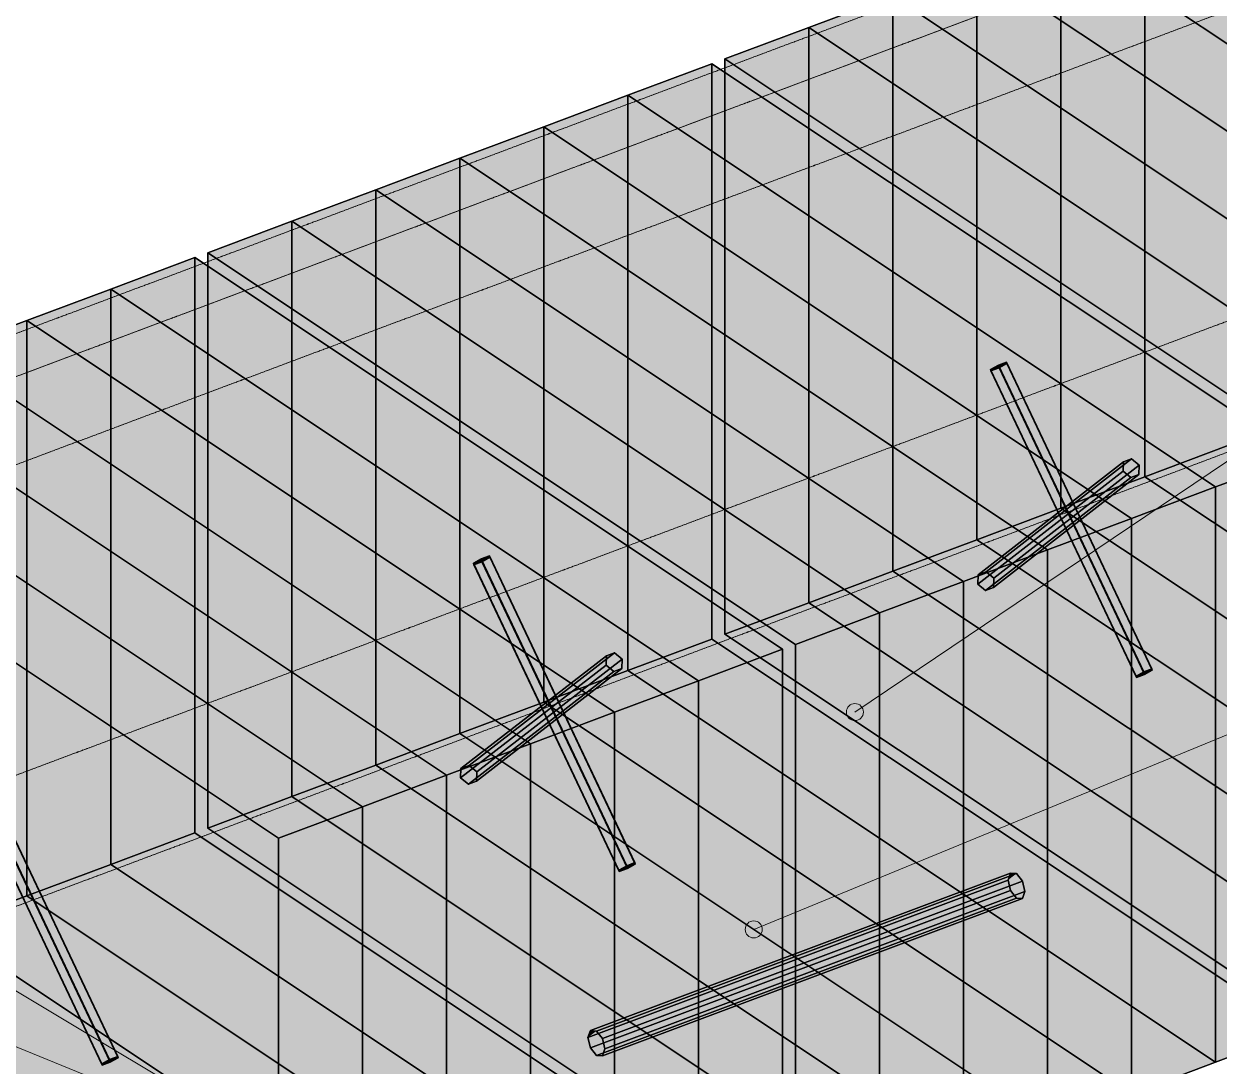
# Model space of a CAD drawing. Header units: millimetres. Extents: x 50 to 612415, y 2 to 4150.
# Drawn here: x 542409 to 543180, y 1991 to 2664 of the extents above; entities that cross this region are included whole.
import ezdxf

# ---------------------------------------------------------------- set-up
doc = ezdxf.new("R2010")
doc.units = ezdxf.units.MM
doc.linetypes.add('DASHED', pattern=[1.524, 1.27, -0.254])
for name, color, linetype, lineweight in [('DIM', 7, 'Continuous', 13), ('HATCH', 8, 'Continuous', 9), ('HIDDEN', 8, 'DASHED', 13), ('OUTLINE', 7, 'Continuous', 25)]:
    doc.layers.add(name, color=color, linetype=linetype, lineweight=lineweight)

msp = doc.modelspace()

# ---------------------------------------------------------------- hatches: boundary and pattern name
at = {"layer": 'HATCH', "true_color": 0x5d9b46}
for points in [[(543132.193, 2371.935), (543186.421, 2392.27), (543186.421, 2763.687), (543132.193, 2743.351)], [(543077.964, 2351.599), (543132.193, 2371.935), (543132.193, 2743.351), (543077.964, 2723.016)], [(543023.736, 2331.263), (543077.964, 2351.599), (543077.964, 2723.016), (543023.736, 2702.68)], [(542969.507, 2310.927), (543023.736, 2331.263), (543023.736, 2702.68), (542969.507, 2682.344)], [(542915.279, 2290.592), (542969.507, 2310.927), (542969.507, 2682.344), (542915.279, 2662.008)], [(542861.05, 2270.256), (542915.279, 2290.592), (542915.279, 2662.008), (542861.05, 2641.673)]]:
    msp.add_hatch(color=85, dxfattribs=at).paths.add_polyline_path(points)
at = {"layer": 'HATCH', "true_color": 0x63a546}
for points in [[(543475.293, 2458.13), (543077.964, 2723.016), (543132.193, 2743.351)], [(543421.064, 2437.794), (543023.736, 2702.68), (543077.964, 2723.016)], [(543421.064, 2437.794), (543077.964, 2723.016), (543475.293, 2458.13)], [(543366.836, 2417.458), (542969.507, 2682.344), (543023.736, 2702.68)], [(543366.836, 2417.458), (543023.736, 2702.68), (543421.064, 2437.794)], [(543312.607, 2397.123), (542915.279, 2662.008), (542969.507, 2682.344)], [(543312.607, 2397.123), (542969.507, 2682.344), (543366.836, 2417.458)], [(543258.379, 2376.787), (542861.05, 2641.673), (542915.279, 2662.008)], [(543258.379, 2376.787), (542915.279, 2662.008), (543312.607, 2397.123)], [(543186.421, 2392.27), (543132.193, 2371.935), (543529.521, 2107.049)], [(543132.193, 2371.935), (543077.964, 2351.599), (543475.293, 2086.713)], [(543529.521, 2107.049), (543132.193, 2371.935), (543475.293, 2086.713)], [(543077.964, 2351.599), (543023.736, 2331.263), (543421.064, 2066.377)], [(543475.293, 2086.713), (543077.964, 2351.599), (543421.064, 2066.377)], [(543023.736, 2331.263), (542969.507, 2310.927), (543366.836, 2046.042)], [(543421.064, 2066.377), (543023.736, 2331.263), (543366.836, 2046.042)], [(542969.507, 2310.927), (542915.279, 2290.592), (543312.607, 2025.706)], [(543366.836, 2046.042), (542969.507, 2310.927), (543312.607, 2025.706)], [(542915.279, 2290.592), (542861.05, 2270.256), (543258.379, 2005.37)], [(543312.607, 2025.706), (542915.279, 2290.592), (543258.379, 2005.37)]]:
    msp.add_hatch(color=85, dxfattribs=at).paths.add_polyline_path(points)
at = {"layer": 'HATCH', "true_color": 0x5c9946}
for points in [[(543132.193, 2371.935), (543529.521, 2107.049), (543529.521, 2478.466), (543132.193, 2743.351)], [(543529.521, 2107.049), (543132.193, 2371.935), (543132.193, 2743.351), (543529.521, 2478.466)], [(543077.964, 2351.599), (543475.293, 2086.713), (543475.293, 2458.13), (543077.964, 2723.016)], [(543475.293, 2086.713), (543077.964, 2351.599), (543077.964, 2723.016), (543475.293, 2458.13)], [(543023.736, 2331.263), (543421.064, 2066.377), (543421.064, 2437.794), (543023.736, 2702.68)], [(543421.064, 2066.377), (543023.736, 2331.263), (543023.736, 2702.68), (543421.064, 2437.794)], [(542969.507, 2310.927), (543366.836, 2046.042), (543366.836, 2417.458), (542969.507, 2682.344)], [(543366.836, 2046.042), (542969.507, 2310.927), (542969.507, 2682.344), (543366.836, 2417.458)], [(542915.279, 2290.592), (543312.607, 2025.706), (543312.607, 2397.123), (542915.279, 2662.008)], [(543312.607, 2025.706), (542915.279, 2290.592), (542915.279, 2662.008), (543312.607, 2397.123)], [(543258.379, 2005.37), (542861.05, 2270.256), (542861.05, 2641.673), (543258.379, 2376.787)]]:
    msp.add_hatch(color=85, dxfattribs=at).paths.add_polyline_path(points)
at = {"layer": 'HATCH', "true_color": 0x467dce}
for points in [[(543177.818, 2365.316), (542798.479, 2618.208), (542852.707, 2638.544)], [(543177.818, 2365.316), (542852.707, 2638.544), (543232.046, 2385.651)], [(543123.589, 2344.98), (542744.25, 2597.873), (542798.479, 2618.208)], [(543123.589, 2344.98), (542798.479, 2618.208), (543177.818, 2365.316)], [(543069.361, 2324.644), (542690.021, 2577.537), (542744.25, 2597.873)], [(543069.361, 2324.644), (542744.25, 2597.873), (543123.589, 2344.98)], [(543015.132, 2304.308), (542635.793, 2557.201), (542690.021, 2577.537)], [(543015.132, 2304.308), (542690.021, 2577.537), (543069.361, 2324.644)], [(542960.904, 2283.973), (542581.564, 2536.866), (542635.793, 2557.201)], [(542960.904, 2283.973), (542635.793, 2557.201), (543015.132, 2304.308)], [(542906.675, 2263.637), (542527.336, 2516.53), (542581.564, 2536.866)], [(542906.675, 2263.637), (542581.564, 2536.866), (542960.904, 2283.973)], [(542852.707, 2267.127), (542798.479, 2246.792), (543177.818, 1993.899)], [(543232.046, 2014.235), (542852.707, 2267.127), (543177.818, 1993.899)], [(542798.479, 2246.792), (542744.25, 2226.456), (543123.589, 1973.563)], [(543177.818, 1993.899), (542798.479, 2246.792), (543123.589, 1973.563)], [(542744.25, 2226.456), (542690.021, 2206.12), (543069.361, 1953.227)], [(543123.589, 1973.563), (542744.25, 2226.456), (543069.361, 1953.227)], [(542690.021, 2206.12), (542635.793, 2185.785), (543015.132, 1932.892)], [(543069.361, 1953.227), (542690.021, 2206.12), (543015.132, 1932.892)], [(542635.793, 2185.785), (542581.564, 2165.449), (542960.904, 1912.556)], [(543015.132, 1932.892), (542635.793, 2185.785), (542960.904, 1912.556)], [(542581.564, 2165.449), (542527.336, 2145.113), (542906.675, 1892.22)], [(542960.904, 1912.556), (542581.564, 2165.449), (542906.675, 1892.22)]]:
    msp.add_hatch(color=163, dxfattribs=at).paths.add_polyline_path(points)
at = {"layer": 'HATCH', "true_color": 0x4676c1}
for points in [[(542798.479, 2246.792), (542852.707, 2267.127), (542852.707, 2638.544), (542798.479, 2618.208)], [(542744.25, 2226.456), (542798.479, 2246.792), (542798.479, 2618.208), (542744.25, 2597.873)], [(542690.021, 2206.12), (542744.25, 2226.456), (542744.25, 2597.873), (542690.021, 2577.537)], [(542635.793, 2185.785), (542690.021, 2206.12), (542690.021, 2577.537), (542635.793, 2557.201)], [(542581.564, 2165.449), (542635.793, 2185.785), (542635.793, 2557.201), (542581.564, 2536.866)], [(542527.336, 2145.113), (542581.564, 2165.449), (542581.564, 2536.866), (542527.336, 2516.53)], [(543232.046, 2014.235), (543177.818, 1993.899), (543177.818, 2365.316), (543232.046, 2385.651)], [(543177.818, 1993.899), (543123.589, 1973.563), (543123.589, 2344.98), (543177.818, 2365.316)], [(543123.589, 1973.563), (543069.361, 1953.227), (543069.361, 2324.644), (543123.589, 2344.98)], [(543069.361, 1953.227), (543015.132, 1932.892), (543015.132, 2304.308), (543069.361, 2324.644)], [(543015.132, 1932.892), (542960.904, 1912.556), (542960.904, 2283.973), (543015.132, 2304.308)], [(542960.904, 1912.556), (542906.675, 1892.22), (542906.675, 2263.637), (542960.904, 2283.973)]]:
    msp.add_hatch(color=163, dxfattribs=at).paths.add_polyline_path(points)
at = {"layer": 'HATCH', "true_color": 0x4674bf}
for points in [[(542852.707, 2267.127), (543232.046, 2014.235), (543232.046, 2385.651), (542852.707, 2638.544)], [(542798.479, 2246.792), (543177.818, 1993.899), (543177.818, 2365.316), (542798.479, 2618.208)], [(543177.818, 1993.899), (542798.479, 2246.792), (542798.479, 2618.208), (543177.818, 2365.316)], [(542744.25, 2226.456), (543123.589, 1973.563), (543123.589, 2344.98), (542744.25, 2597.873)], [(543123.589, 1973.563), (542744.25, 2226.456), (542744.25, 2597.873), (543123.589, 2344.98)], [(542690.021, 2206.12), (543069.361, 1953.227), (543069.361, 2324.644), (542690.021, 2577.537)], [(543069.361, 1953.227), (542690.021, 2206.12), (542690.021, 2577.537), (543069.361, 2324.644)], [(542635.793, 2185.785), (543015.132, 1932.892), (543015.132, 2304.308), (542635.793, 2557.201)], [(543015.132, 1932.892), (542635.793, 2185.785), (542635.793, 2557.201), (543015.132, 2304.308)], [(542581.564, 2165.449), (542960.904, 1912.556), (542960.904, 2283.973), (542581.564, 2536.866)], [(542960.904, 1912.556), (542581.564, 2165.449), (542581.564, 2536.866), (542960.904, 2283.973)], [(542906.675, 1892.22), (542527.336, 2145.113), (542527.336, 2516.53), (542906.675, 2263.637)]]:
    msp.add_hatch(color=163, dxfattribs=at).paths.add_polyline_path(points)
at = {"layer": 'HATCH', "true_color": 0xadb2ba}
for points in [[(542844.104, 2240.173), (542464.764, 2493.066), (542518.993, 2513.401)], [(542844.104, 2240.173), (542518.993, 2513.401), (542898.332, 2260.508)], [(542789.875, 2219.837), (542410.536, 2472.73), (542464.764, 2493.066)], [(542789.875, 2219.837), (542464.764, 2493.066), (542844.104, 2240.173)], [(542735.646, 2199.501), (542356.307, 2452.394), (542410.536, 2472.73)], [(542735.646, 2199.501), (542410.536, 2472.73), (542789.875, 2219.837)], [(542681.418, 2179.166), (542302.079, 2432.058), (542356.307, 2452.394)], [(542681.418, 2179.166), (542356.307, 2452.394), (542735.646, 2199.501)], [(542627.189, 2158.83), (542247.85, 2411.723), (542302.079, 2432.058)], [(542627.189, 2158.83), (542302.079, 2432.058), (542681.418, 2179.166)], [(542572.961, 2138.494), (542193.621, 2391.387), (542247.85, 2411.723)], [(542572.961, 2138.494), (542247.85, 2411.723), (542627.189, 2158.83)], [(542518.993, 2141.985), (542464.764, 2121.649), (542844.104, 1868.756)], [(542898.332, 1889.092), (542518.993, 2141.985), (542844.104, 1868.756)], [(542464.764, 2121.649), (542410.536, 2101.313), (542789.875, 1848.42)], [(542844.104, 1868.756), (542464.764, 2121.649), (542789.875, 1848.42)], [(542410.536, 2101.313), (542356.307, 2080.977), (542735.646, 1828.085)], [(542789.875, 1848.42), (542410.536, 2101.313), (542735.646, 1828.085)], [(542356.307, 2080.977), (542302.079, 2060.642), (542681.418, 1807.749)], [(542735.646, 1828.085), (542356.307, 2080.977), (542681.418, 1807.749)]]:
    msp.add_hatch(color=253, dxfattribs=at).paths.add_polyline_path(points)
at = {"layer": 'HATCH', "true_color": 0xa3a7af}
for points in [[(542464.764, 2121.649), (542518.993, 2141.985), (542518.993, 2513.401), (542464.764, 2493.066)], [(542410.536, 2101.313), (542464.764, 2121.649), (542464.764, 2493.066), (542410.536, 2472.73)], [(542356.307, 2080.977), (542410.536, 2101.313), (542410.536, 2472.73), (542356.307, 2452.394)], [(542898.332, 1889.092), (542844.104, 1868.756), (542844.104, 2240.173), (542898.332, 2260.508)], [(542844.104, 1868.756), (542789.875, 1848.42), (542789.875, 2219.837), (542844.104, 2240.173)], [(542789.875, 1848.42), (542735.646, 1828.085), (542735.646, 2199.501), (542789.875, 2219.837)], [(542735.646, 1828.085), (542681.418, 1807.749), (542681.418, 2179.166), (542735.646, 2199.501)], [(542681.418, 1807.749), (542627.189, 1787.413), (542627.189, 2158.83), (542681.418, 2179.166)], [(542627.189, 1787.413), (542572.961, 1767.077), (542572.961, 2138.494), (542627.189, 2158.83)]]:
    msp.add_hatch(color=253, dxfattribs=at).paths.add_polyline_path(points)
at = {"layer": 'HATCH', "true_color": 0xa1a5ac}
for points in [[(542518.993, 2141.985), (542898.332, 1889.092), (542898.332, 2260.508), (542518.993, 2513.401)], [(542464.764, 2121.649), (542844.104, 1868.756), (542844.104, 2240.173), (542464.764, 2493.066)], [(542844.104, 1868.756), (542464.764, 2121.649), (542464.764, 2493.066), (542844.104, 2240.173)], [(542789.875, 1848.42), (542410.536, 2101.313), (542410.536, 2472.73), (542789.875, 2219.837)], [(542410.536, 2101.313), (542789.875, 1848.42), (542789.875, 2219.837), (542410.536, 2472.73)], [(542356.307, 2080.977), (542735.646, 1828.085), (542735.646, 2199.501), (542356.307, 2452.394)], [(542735.646, 1828.085), (542356.307, 2080.977), (542356.307, 2452.394), (542735.646, 2199.501)], [(542302.079, 2060.642), (542681.418, 1807.749), (542681.418, 2179.166), (542302.079, 2432.058)], [(542681.418, 1807.749), (542302.079, 2060.642), (542302.079, 2432.058), (542681.418, 2179.166)], [(542247.85, 2040.306), (542627.189, 1787.413), (542627.189, 2158.83), (542247.85, 2411.723)], [(542627.189, 1787.413), (542247.85, 2040.306), (542247.85, 2411.723), (542627.189, 2158.83)], [(542572.961, 1767.077), (542193.621, 2019.97), (542193.621, 2391.387), (542572.961, 2138.494)]]:
    msp.add_hatch(color=253, dxfattribs=at).paths.add_polyline_path(points)
at = {"layer": 'HATCH', "true_color": 0xd79946}
for points in [[(543037.602, 2443.994), (543042.816, 2445.949), (543136.673, 2247.907), (543131.459, 2245.952)], [(543038.027, 2442.229), (543032.812, 2440.274), (543126.669, 2242.231), (543131.884, 2244.187)], [(543118.327, 2381.487), (543123.541, 2383.443), (543128.543, 2379.367)], [(543118.327, 2381.487), (543123.116, 2371.381), (543118.114, 2375.456)], [(543118.327, 2381.487), (543128.331, 2373.336), (543123.116, 2371.381)], [(543118.327, 2381.487), (543128.543, 2379.367), (543128.331, 2373.336)], [(542704.312, 2317.086), (542699.098, 2315.131), (542792.955, 2117.088), (542798.169, 2119.044)], [(542703.888, 2318.851), (542709.102, 2320.807), (542802.959, 2122.764), (542797.745, 2120.809)], [(543024.257, 2302.557), (543029.259, 2298.481), (543024.469, 2308.587)], [(543034.686, 2306.467), (543029.684, 2310.543), (543024.469, 2308.587)], [(543029.259, 2298.481), (543034.473, 2300.436), (543024.469, 2308.587)], [(543034.473, 2300.436), (543034.686, 2306.467), (543024.469, 2308.587)], [(542784.612, 2256.344), (542789.402, 2246.238), (542784.4, 2250.313)], [(542784.612, 2256.344), (542789.827, 2258.3), (542794.829, 2254.224)], [(542784.612, 2256.344), (542794.616, 2248.193), (542789.402, 2246.238)], [(542784.612, 2256.344), (542794.829, 2254.224), (542794.616, 2248.193)], [(542370.598, 2191.944), (542365.384, 2189.988), (542459.241, 1991.946), (542464.455, 1993.901)], [(542370.173, 2193.708), (542375.388, 2195.664), (542469.245, 1997.621), (542464.031, 1995.666)], [(542690.543, 2177.414), (542695.545, 2173.338), (542690.755, 2183.445)], [(542700.971, 2181.324), (542695.969, 2185.4), (542690.755, 2183.445)], [(542695.545, 2173.338), (542700.759, 2175.294), (542690.755, 2183.445)], [(542700.759, 2175.294), (542700.971, 2181.324), (542690.755, 2183.445)]]:
    msp.add_hatch(color=33, dxfattribs=at).paths.add_polyline_path(points)
at = {"layer": 'HATCH', "true_color": 0xe7a546}
for points in [[(543043.029, 2445.067), (543042.816, 2445.949), (543037.602, 2443.994)], [(543032.6, 2441.156), (543032.812, 2440.274), (543037.602, 2443.994)], [(543032.812, 2440.274), (543038.027, 2442.229), (543037.602, 2443.994)], [(543038.027, 2442.229), (543043.029, 2445.067), (543037.602, 2443.994)], [(543024.469, 2308.587), (543029.684, 2310.543), (543123.541, 2383.443), (543118.327, 2381.487)], [(543034.473, 2300.436), (543029.259, 2298.481), (543123.116, 2371.381), (543128.331, 2373.336)], [(542698.886, 2316.013), (542699.098, 2315.131), (542703.888, 2318.851)], [(542699.098, 2315.131), (542704.312, 2317.086), (542703.888, 2318.851)], [(542709.314, 2319.924), (542709.102, 2320.807), (542703.888, 2318.851)], [(542704.312, 2317.086), (542709.314, 2319.924), (542703.888, 2318.851)], [(542690.755, 2183.445), (542695.969, 2185.4), (542789.827, 2258.3), (542784.612, 2256.344)], [(542700.759, 2175.294), (542695.545, 2173.338), (542789.402, 2246.238), (542794.616, 2248.193)], [(543131.459, 2245.952), (543126.669, 2242.231), (543126.457, 2243.114)], [(543131.459, 2245.952), (543131.884, 2244.187), (543126.669, 2242.231)], [(543131.459, 2245.952), (543136.673, 2247.907), (543136.886, 2247.024)], [(543131.459, 2245.952), (543136.886, 2247.024), (543131.884, 2244.187)], [(542797.745, 2120.809), (542802.959, 2122.764), (542803.171, 2121.882)], [(542797.745, 2120.809), (542803.171, 2121.882), (542798.169, 2119.044)], [(542797.745, 2120.809), (542792.955, 2117.088), (542792.743, 2117.971)], [(542797.745, 2120.809), (542798.169, 2119.044), (542792.955, 2117.088)], [(542464.031, 1995.666), (542459.241, 1991.946), (542459.029, 1992.828)], [(542464.031, 1995.666), (542464.455, 1993.901), (542459.241, 1991.946)], [(542464.031, 1995.666), (542469.245, 1997.621), (542469.457, 1996.739)], [(542464.031, 1995.666), (542469.457, 1996.739), (542464.455, 1993.901)]]:
    msp.add_hatch(color=33, dxfattribs=at).paths.add_polyline_path(points)
at = {"layer": 'HATCH', "true_color": 0xda9b46}
for points in [[(543042.816, 2445.949), (543043.029, 2445.067), (543136.886, 2247.024), (543136.673, 2247.907)], [(543032.812, 2440.274), (543032.6, 2441.156), (543126.457, 2243.114), (543126.669, 2242.231)], [(542699.098, 2315.131), (542698.886, 2316.013), (542792.743, 2117.971), (542792.955, 2117.088)], [(542709.102, 2320.807), (542709.314, 2319.924), (542803.171, 2121.882), (542802.959, 2122.764)], [(542365.384, 2189.988), (542365.171, 2190.871), (542459.029, 1992.828), (542459.241, 1991.946)], [(542375.388, 2195.664), (542375.6, 2194.781), (542469.457, 1996.739), (542469.245, 1997.621)]]:
    msp.add_hatch(color=33, dxfattribs=at).paths.add_polyline_path(points)
at = {"layer": 'HATCH', "true_color": 0xd09546}
for points in [[(543032.6, 2441.156), (543037.602, 2443.994), (543131.459, 2245.952), (543126.457, 2243.114)], [(543043.029, 2445.067), (543038.027, 2442.229), (543131.884, 2244.187), (543136.886, 2247.024)], [(542698.886, 2316.013), (542703.888, 2318.851), (542797.745, 2120.809), (542792.743, 2117.971)], [(542709.314, 2319.924), (542704.312, 2317.086), (542798.169, 2119.044), (542803.171, 2121.882)], [(542365.171, 2190.871), (542370.173, 2193.708), (542464.031, 1995.666), (542459.029, 1992.828)], [(542375.6, 2194.781), (542370.598, 2191.944), (542464.455, 1993.901), (542469.457, 1996.739)]]:
    msp.add_hatch(color=33, dxfattribs=at).paths.add_polyline_path(points)
at = {"layer": 'HATCH', "true_color": 0xe2a146}
for points in [[(543029.684, 2310.543), (543034.686, 2306.467), (543128.543, 2379.367), (543123.541, 2383.443)], [(543029.259, 2298.481), (543024.257, 2302.557), (543118.114, 2375.456), (543123.116, 2371.381)], [(542695.969, 2185.4), (542700.971, 2181.324), (542794.829, 2254.224), (542789.827, 2258.3)], [(542695.545, 2173.338), (542690.543, 2177.414), (542784.4, 2250.313), (542789.402, 2246.238)], [(542774.271, 2014.321), (542772.668, 2009.802), (543043.811, 2111.481), (543045.414, 2116)], [(542782.014, 1997.984), (542783.618, 2002.502), (543054.761, 2104.181), (543053.157, 2099.662)]]:
    msp.add_hatch(color=33, dxfattribs=at).paths.add_polyline_path(points)
at = {"layer": 'HATCH', "true_color": 0xd39646}
for points in [[(543024.257, 2302.557), (543024.469, 2308.587), (543118.327, 2381.487), (543118.114, 2375.456)], [(543034.686, 2306.467), (543034.473, 2300.436), (543128.331, 2373.336), (543128.543, 2379.367)], [(542690.543, 2177.414), (542690.755, 2183.445), (542784.612, 2256.344), (542784.4, 2250.313)], [(542700.971, 2181.324), (542700.759, 2175.294), (542794.616, 2248.193), (542794.829, 2254.224)]]:
    msp.add_hatch(color=33, dxfattribs=at).paths.add_polyline_path(points)
at = {"layer": 'HATCH', "true_color": 0xe9a646}
for points in [[(542778.143, 2014.055), (542774.271, 2014.321), (543045.414, 2116), (543049.286, 2115.734)], [(542778.143, 1998.25), (542782.014, 1997.984), (543053.157, 2099.662), (543049.286, 2099.929)]]:
    msp.add_hatch(color=43, dxfattribs=at).paths.add_polyline_path(points)
at = {"layer": 'HATCH', "true_color": 0xe0a046}
for points in [[(542782.014, 2009.159), (542778.143, 2014.055), (543049.286, 2115.734), (543053.157, 2110.838)], [(542774.271, 2003.146), (542778.143, 1998.25), (543049.286, 2099.929), (543045.414, 2104.824)]]:
    msp.add_hatch(color=33, dxfattribs=at).paths.add_polyline_path(points)
at = {"layer": 'HATCH', "true_color": 0xd69946}
for points in [[(543049.286, 2115.734), (543045.414, 2116), (543043.811, 2111.481)], [(543049.286, 2115.734), (543043.811, 2111.481), (543045.414, 2104.824)], [(543049.286, 2115.734), (543045.414, 2104.824), (543049.286, 2099.929)], [(543049.286, 2115.734), (543054.761, 2104.181), (543053.157, 2110.838)], [(543049.286, 2115.734), (543053.157, 2099.662), (543054.761, 2104.181)], [(543049.286, 2115.734), (543049.286, 2099.929), (543053.157, 2099.662)], [(542772.668, 2009.802), (542774.271, 2014.321), (542778.143, 2014.055)], [(542774.271, 2003.146), (542772.668, 2009.802), (542778.143, 2014.055)], [(542778.143, 1998.25), (542774.271, 2003.146), (542778.143, 2014.055)], [(542782.014, 2009.159), (542783.618, 2002.502), (542778.143, 2014.055)], [(542783.618, 2002.502), (542782.014, 1997.984), (542778.143, 2014.055)], [(542782.014, 1997.984), (542778.143, 1998.25), (542778.143, 2014.055)]]:
    msp.add_hatch(color=33, dxfattribs=at).paths.add_polyline_path(points)
at = {"layer": 'HATCH', "true_color": 0xce9346}
for points in [[(542772.668, 2009.802), (542774.271, 2003.146), (543045.414, 2104.824), (543043.811, 2111.481)], [(542783.618, 2002.502), (542782.014, 2009.159), (543053.157, 2110.838), (543054.761, 2104.181)]]:
    msp.add_hatch(color=33, dxfattribs=at).paths.add_polyline_path(points)

# ---------------------------------------------------------------- linework, layer by layer
at = {"layer": 'DIM'}
for points in [[(542945, 2220), (544800, 3470), (544900, 3470)], [(542545.977, 1954.531), (541020, 2870), (540980, 2870)], [(542879.691, 2079.674), (544800, 2870), (544900, 2870)], [(542580, 1931.849), (541020, 2570), (540980, 2570)]]:
    msp.add_lwpolyline(points, dxfattribs=at)
for centre in [(542945, 2220), (542879.691, 2079.674)]:
    msp.add_circle(centre, 5.5, dxfattribs=at)
at = {"layer": 'HIDDEN', "color": 35, "true_color": 0xa8732e}
for p, q in [((542025.982, 2322.756), (543590.268, 2909.364)), ((543590.268, 2909.364), (542025.982, 2322.756)), ((543590.268, 2824.694), (542025.982, 2238.087)), ((542025.982, 2238.087), (543590.268, 2824.694)), ((543205.714, 2737.376), (541120, 1955.233)), ((541120, 1955.233), (543205.714, 2737.376)), ((542299.732, 2140.256), (543864.018, 2726.864)), ((543864.018, 2726.864), (542299.732, 2140.256)), ((543864.018, 2642.194), (542299.732, 2055.587)), ((542299.732, 2055.587), (543864.018, 2642.194))]:
    msp.add_line(p, q, dxfattribs=at)
at = {"layer": 'OUTLINE', "color": 139, "true_color": 0x42544a}
for p, q in [((543132.193, 2743.351), (543132.193, 2371.935)), ((543132.193, 2371.935), (543132.193, 2743.351)), ((543132.193, 2371.935), (543132.193, 2743.351)), ((543132.193, 2743.351), (543132.193, 2371.935)), ((543077.964, 2723.016), (543475.293, 2458.13)), ((543475.293, 2458.13), (543077.964, 2723.016)), ((543475.293, 2458.13), (543077.964, 2723.016)), ((543077.964, 2723.016), (543077.964, 2351.599)), ((543077.964, 2351.599), (543077.964, 2723.016)), ((543077.964, 2723.016), (543475.293, 2458.13)), ((543077.964, 2351.599), (543077.964, 2723.016)), ((543077.964, 2723.016), (543077.964, 2351.599)), ((543023.736, 2702.68), (543421.064, 2437.794)), ((543421.064, 2437.794), (543023.736, 2702.68)), ((543421.064, 2437.794), (543023.736, 2702.68)), ((543023.736, 2702.68), (543023.736, 2331.263)), ((543023.736, 2331.263), (543023.736, 2702.68)), ((543023.736, 2702.68), (543421.064, 2437.794)), ((543023.736, 2331.263), (543023.736, 2702.68)), ((543023.736, 2702.68), (543023.736, 2331.263)), ((542915.279, 2662.008), (542969.507, 2682.344)), ((542969.507, 2682.344), (542915.279, 2662.008)), ((542969.507, 2682.344), (543366.836, 2417.458)), ((543366.836, 2417.458), (542969.507, 2682.344)), ((543366.836, 2417.458), (542969.507, 2682.344)), ((542969.507, 2682.344), (542969.507, 2310.927)), ((542969.507, 2310.927), (542969.507, 2682.344)), ((542969.507, 2682.344), (543366.836, 2417.458)), ((542969.507, 2310.927), (542969.507, 2682.344)), ((542969.507, 2682.344), (542969.507, 2310.927)), ((542861.05, 2641.673), (542915.279, 2662.008)), ((542915.279, 2662.008), (542861.05, 2641.673)), ((542915.279, 2662.008), (543312.607, 2397.123)), ((543312.607, 2397.123), (542915.279, 2662.008)), ((543312.607, 2397.123), (542915.279, 2662.008)), ((542915.279, 2662.008), (542915.279, 2290.592)), ((542915.279, 2290.592), (542915.279, 2662.008)), ((542915.279, 2662.008), (543312.607, 2397.123)), ((542915.279, 2290.592), (542915.279, 2662.008)), ((542915.279, 2662.008), (542915.279, 2290.592)), ((542798.479, 2618.208), (542852.707, 2638.544)), ((542852.707, 2638.544), (542798.479, 2618.208)), ((542852.707, 2638.544), (543232.046, 2385.651)), ((543232.046, 2385.651), (542852.707, 2638.544)), ((542852.707, 2638.544), (542852.707, 2267.127)), ((542852.707, 2267.127), (542852.707, 2638.544)), ((543258.379, 2376.787), (542861.05, 2641.673)), ((542861.05, 2270.256), (542861.05, 2641.673)), ((542861.05, 2641.673), (543258.379, 2376.787)), ((542861.05, 2641.673), (542861.05, 2270.256)), ((542744.25, 2597.873), (542798.479, 2618.208)), ((542798.479, 2618.208), (542744.25, 2597.873)), ((542798.479, 2618.208), (543177.818, 2365.316)), ((543177.818, 2365.316), (542798.479, 2618.208)), ((543177.818, 2365.316), (542798.479, 2618.208)), ((542798.479, 2618.208), (542798.479, 2246.792)), ((542798.479, 2246.792), (542798.479, 2618.208)), ((542798.479, 2618.208), (543177.818, 2365.316)), ((542798.479, 2246.792), (542798.479, 2618.208)), ((542798.479, 2618.208), (542798.479, 2246.792)), ((542690.021, 2577.537), (542744.25, 2597.873)), ((542744.25, 2597.873), (542690.021, 2577.537)), ((542744.25, 2597.873), (543123.589, 2344.98)), ((543123.589, 2344.98), (542744.25, 2597.873)), ((543123.589, 2344.98), (542744.25, 2597.873)), ((542744.25, 2597.873), (542744.25, 2226.456)), ((542744.25, 2226.456), (542744.25, 2597.873)), ((542744.25, 2597.873), (543123.589, 2344.98)), ((542744.25, 2226.456), (542744.25, 2597.873)), ((542744.25, 2597.873), (542744.25, 2226.456)), ((542635.793, 2557.201), (542690.021, 2577.537)), ((542690.021, 2577.537), (542635.793, 2557.201)), ((542690.021, 2577.537), (543069.361, 2324.644)), ((543069.361, 2324.644), (542690.021, 2577.537)), ((543069.361, 2324.644), (542690.021, 2577.537)), ((542690.021, 2577.537), (542690.021, 2206.12)), ((542690.021, 2206.12), (542690.021, 2577.537)), ((542690.021, 2577.537), (543069.361, 2324.644)), ((542690.021, 2206.12), (542690.021, 2577.537)), ((542690.021, 2577.537), (542690.021, 2206.12)), ((542581.564, 2536.866), (542635.793, 2557.201)), ((542635.793, 2557.201), (542581.564, 2536.866)), ((542635.793, 2557.201), (543015.132, 2304.308)), ((543015.132, 2304.308), (542635.793, 2557.201)), ((543015.132, 2304.308), (542635.793, 2557.201)), ((542635.793, 2557.201), (542635.793, 2185.785)), ((542635.793, 2185.785), (542635.793, 2557.201)), ((542635.793, 2557.201), (543015.132, 2304.308)), ((542635.793, 2185.785), (542635.793, 2557.201)), ((542635.793, 2557.201), (542635.793, 2185.785)), ((542527.336, 2516.53), (542581.564, 2536.866)), ((542581.564, 2536.866), (542527.336, 2516.53)), ((542581.564, 2536.866), (542960.904, 2283.973)), ((542960.904, 2283.973), (542581.564, 2536.866)), ((542960.904, 2283.973), (542581.564, 2536.866)), ((542581.564, 2536.866), (542581.564, 2165.449)), ((542581.564, 2165.449), (542581.564, 2536.866)), ((542581.564, 2536.866), (542960.904, 2283.973)), ((542581.564, 2165.449), (542581.564, 2536.866)), ((542581.564, 2536.866), (542581.564, 2165.449)), ((542906.675, 2263.637), (542527.336, 2516.53)), ((542527.336, 2145.113), (542527.336, 2516.53)), ((542527.336, 2516.53), (542906.675, 2263.637)), ((542527.336, 2516.53), (542527.336, 2145.113)), ((542464.764, 2493.066), (542518.993, 2513.401)), ((542518.993, 2513.401), (542464.764, 2493.066)), ((542518.993, 2513.401), (542898.332, 2260.508)), ((542898.332, 2260.508), (542518.993, 2513.401)), ((542518.993, 2513.401), (542518.993, 2141.985)), ((542518.993, 2141.985), (542518.993, 2513.401)), ((542410.536, 2472.73), (542464.764, 2493.066)), ((542464.764, 2493.066), (542410.536, 2472.73)), ((542464.764, 2493.066), (542844.104, 2240.173)), ((542844.104, 2240.173), (542464.764, 2493.066)), ((542844.104, 2240.173), (542464.764, 2493.066)), ((542464.764, 2493.066), (542464.764, 2121.649)), ((542464.764, 2121.649), (542464.764, 2493.066)), ((542464.764, 2493.066), (542844.104, 2240.173)), ((542464.764, 2121.649), (542464.764, 2493.066)), ((542464.764, 2493.066), (542464.764, 2121.649)), ((542356.307, 2452.394), (542410.536, 2472.73)), ((542410.536, 2472.73), (542356.307, 2452.394)), ((542410.536, 2472.73), (542789.875, 2219.837)), ((542789.875, 2219.837), (542410.536, 2472.73)), ((542410.536, 2101.313), (542410.536, 2472.73)), ((542410.536, 2472.73), (542789.875, 2219.837)), ((542789.875, 2219.837), (542410.536, 2472.73)), ((542410.536, 2472.73), (542410.536, 2101.313)), ((542410.536, 2101.313), (542410.536, 2472.73)), ((542410.536, 2472.73), (542410.536, 2101.313)), ((542356.307, 2452.394), (542735.646, 2199.501)), ((542735.646, 2199.501), (542356.307, 2452.394)), ((542735.646, 2199.501), (542356.307, 2452.394)), ((542356.307, 2452.394), (542735.646, 2199.501)), ((543037.602, 2443.994), (543042.816, 2445.949)), ((543042.816, 2445.949), (543037.602, 2443.994)), ((543042.816, 2445.949), (543136.673, 2247.907)), ((543042.816, 2445.949), (543043.029, 2445.067)), ((543136.673, 2247.907), (543042.816, 2445.949)), ((543043.029, 2445.067), (543042.816, 2445.949)), ((543032.6, 2441.156), (543037.602, 2443.994)), ((543037.602, 2443.994), (543032.6, 2441.156)), ((543126.457, 2243.114), (543032.6, 2441.156)), ((543032.812, 2440.274), (543032.6, 2441.156)), ((543032.6, 2441.156), (543126.457, 2243.114)), ((543032.6, 2441.156), (543032.812, 2440.274)), ((543038.027, 2442.229), (543032.812, 2440.274)), ((543032.812, 2440.274), (543038.027, 2442.229)), ((543126.669, 2242.231), (543032.812, 2440.274)), ((543032.812, 2440.274), (543126.669, 2242.231)), ((543037.602, 2443.994), (543131.459, 2245.952)), ((543131.459, 2245.952), (543037.602, 2443.994)), ((543043.029, 2445.067), (543038.027, 2442.229)), ((543038.027, 2442.229), (543043.029, 2445.067)), ((543131.884, 2244.187), (543038.027, 2442.229)), ((543038.027, 2442.229), (543131.884, 2244.187)), ((543043.029, 2445.067), (543136.886, 2247.024)), ((543136.886, 2247.024), (543043.029, 2445.067)), ((542302.079, 2432.058), (542681.418, 2179.166)), ((542681.418, 2179.166), (542302.079, 2432.058)), ((542681.418, 2179.166), (542302.079, 2432.058)), ((542302.079, 2432.058), (542681.418, 2179.166)), ((542247.85, 2411.723), (542627.189, 2158.83)), ((542627.189, 2158.83), (542247.85, 2411.723)), ((542627.189, 2158.83), (542247.85, 2411.723)), ((542247.85, 2411.723), (542627.189, 2158.83)), ((542572.961, 2138.494), (542193.621, 2391.387)), ((542193.621, 2391.387), (542572.961, 2138.494)), ((543186.421, 2392.27), (543132.193, 2371.935)), ((543132.193, 2371.935), (543186.421, 2392.27)), ((543029.684, 2310.543), (543123.541, 2383.443)), ((543123.541, 2383.443), (543029.684, 2310.543)), ((543118.327, 2381.487), (543123.541, 2383.443)), ((543123.541, 2383.443), (543118.327, 2381.487)), ((543123.541, 2383.443), (543128.543, 2379.367)), ((543128.543, 2379.367), (543123.541, 2383.443)), ((543177.818, 2365.316), (543232.046, 2385.651)), ((543232.046, 2385.651), (543177.818, 2365.316)), ((543024.469, 2308.587), (543118.327, 2381.487)), ((543118.327, 2381.487), (543024.469, 2308.587)), ((543128.543, 2379.367), (543034.686, 2306.467)), ((543034.686, 2306.467), (543128.543, 2379.367)), ((543118.114, 2375.456), (543118.327, 2381.487)), ((543118.327, 2381.487), (543118.114, 2375.456)), ((543128.543, 2379.367), (543128.331, 2373.336)), ((543128.331, 2373.336), (543128.543, 2379.367)), ((543024.257, 2302.557), (543118.114, 2375.456)), ((543118.114, 2375.456), (543024.257, 2302.557)), ((543123.116, 2371.381), (543029.259, 2298.481)), ((543029.259, 2298.481), (543123.116, 2371.381)), ((543128.331, 2373.336), (543034.473, 2300.436)), ((543034.473, 2300.436), (543128.331, 2373.336)), ((543132.193, 2371.935), (543077.964, 2351.599)), ((543077.964, 2351.599), (543132.193, 2371.935)), ((543123.116, 2371.381), (543118.114, 2375.456)), ((543118.114, 2375.456), (543123.116, 2371.381)), ((543128.331, 2373.336), (543123.116, 2371.381)), ((543123.116, 2371.381), (543128.331, 2373.336)), ((543132.193, 2371.935), (543529.521, 2107.049)), ((543529.521, 2107.049), (543132.193, 2371.935)), ((543529.521, 2107.049), (543132.193, 2371.935)), ((543132.193, 2371.935), (543529.521, 2107.049)), ((543123.589, 2344.98), (543177.818, 2365.316)), ((543177.818, 2365.316), (543123.589, 2344.98)), ((543177.818, 2365.316), (543177.818, 1993.899)), ((543177.818, 1993.899), (543177.818, 2365.316)), ((543177.818, 1993.899), (543177.818, 2365.316)), ((543177.818, 2365.316), (543177.818, 1993.899)), ((543077.964, 2351.599), (543023.736, 2331.263)), ((543023.736, 2331.263), (543077.964, 2351.599)), ((543069.361, 2324.644), (543123.589, 2344.98)), ((543123.589, 2344.98), (543069.361, 2324.644)), ((543077.964, 2351.599), (543475.293, 2086.713)), ((543475.293, 2086.713), (543077.964, 2351.599)), ((543475.293, 2086.713), (543077.964, 2351.599)), ((543077.964, 2351.599), (543475.293, 2086.713)), ((543123.589, 2344.98), (543123.589, 1973.563)), ((543123.589, 1973.563), (543123.589, 2344.98)), ((543123.589, 1973.563), (543123.589, 2344.98)), ((543123.589, 2344.98), (543123.589, 1973.563)), ((543023.736, 2331.263), (542969.507, 2310.927)), ((542969.507, 2310.927), (543023.736, 2331.263)), ((543023.736, 2331.263), (543421.064, 2066.377)), ((543421.064, 2066.377), (543023.736, 2331.263)), ((543421.064, 2066.377), (543023.736, 2331.263)), ((543023.736, 2331.263), (543421.064, 2066.377)), ((543015.132, 2304.308), (543069.361, 2324.644)), ((543069.361, 2324.644), (543015.132, 2304.308)), ((543069.361, 2324.644), (543069.361, 1953.227)), ((543069.361, 1953.227), (543069.361, 2324.644)), ((543069.361, 1953.227), (543069.361, 2324.644)), ((543069.361, 2324.644), (543069.361, 1953.227)), ((542698.886, 2316.013), (542703.888, 2318.851)), ((542703.888, 2318.851), (542698.886, 2316.013)), ((542792.743, 2117.971), (542698.886, 2316.013)), ((542699.098, 2315.131), (542698.886, 2316.013)), ((542698.886, 2316.013), (542792.743, 2117.971)), ((542698.886, 2316.013), (542699.098, 2315.131)), ((542704.312, 2317.086), (542699.098, 2315.131)), ((542699.098, 2315.131), (542704.312, 2317.086)), ((542792.955, 2117.088), (542699.098, 2315.131)), ((542699.098, 2315.131), (542792.955, 2117.088)), ((542703.888, 2318.851), (542709.102, 2320.807)), ((542709.102, 2320.807), (542703.888, 2318.851)), ((542703.888, 2318.851), (542797.745, 2120.809)), ((542797.745, 2120.809), (542703.888, 2318.851)), ((542709.314, 2319.924), (542704.312, 2317.086)), ((542704.312, 2317.086), (542709.314, 2319.924)), ((542798.169, 2119.044), (542704.312, 2317.086)), ((542704.312, 2317.086), (542798.169, 2119.044)), ((542709.102, 2320.807), (542802.959, 2122.764)), ((542709.102, 2320.807), (542709.314, 2319.924)), ((542802.959, 2122.764), (542709.102, 2320.807)), ((542709.314, 2319.924), (542709.102, 2320.807)), ((542709.314, 2319.924), (542803.171, 2121.882)), ((542803.171, 2121.882), (542709.314, 2319.924)), ((542969.507, 2310.927), (542915.279, 2290.592)), ((542915.279, 2290.592), (542969.507, 2310.927)), ((542969.507, 2310.927), (543366.836, 2046.042)), ((543366.836, 2046.042), (542969.507, 2310.927)), ((543366.836, 2046.042), (542969.507, 2310.927)), ((542969.507, 2310.927), (543366.836, 2046.042)), ((543024.257, 2302.557), (543024.469, 2308.587)), ((543024.469, 2308.587), (543024.257, 2302.557)), ((543024.469, 2308.587), (543029.684, 2310.543)), ((543029.684, 2310.543), (543024.469, 2308.587)), ((543029.684, 2310.543), (543034.686, 2306.467)), ((543034.686, 2306.467), (543029.684, 2310.543)), ((543034.686, 2306.467), (543034.473, 2300.436)), ((543034.473, 2300.436), (543034.686, 2306.467)), ((542960.904, 2283.973), (543015.132, 2304.308)), ((543015.132, 2304.308), (542960.904, 2283.973)), ((543015.132, 2304.308), (543015.132, 1932.892)), ((543015.132, 1932.892), (543015.132, 2304.308)), ((543015.132, 1932.892), (543015.132, 2304.308)), ((543015.132, 2304.308), (543015.132, 1932.892)), ((543029.259, 2298.481), (543024.257, 2302.557)), ((543024.257, 2302.557), (543029.259, 2298.481)), ((543034.473, 2300.436), (543029.259, 2298.481)), ((543029.259, 2298.481), (543034.473, 2300.436)), ((542915.279, 2290.592), (542861.05, 2270.256)), ((542861.05, 2270.256), (542915.279, 2290.592)), ((542906.675, 2263.637), (542960.904, 2283.973)), ((542960.904, 2283.973), (542906.675, 2263.637)), ((542915.279, 2290.592), (543312.607, 2025.706)), ((543312.607, 2025.706), (542915.279, 2290.592)), ((543312.607, 2025.706), (542915.279, 2290.592)), ((542915.279, 2290.592), (543312.607, 2025.706)), ((542960.904, 2283.973), (542960.904, 1912.556)), ((542960.904, 1912.556), (542960.904, 2283.973)), ((542960.904, 1912.556), (542960.904, 2283.973)), ((542960.904, 2283.973), (542960.904, 1912.556)), ((543258.379, 2005.37), (542861.05, 2270.256)), ((542861.05, 2270.256), (543258.379, 2005.37)), ((542852.707, 2267.127), (542798.479, 2246.792)), ((542798.479, 2246.792), (542852.707, 2267.127)), ((542844.104, 2240.173), (542898.332, 2260.508)), ((542898.332, 2260.508), (542844.104, 2240.173)), ((542852.707, 2267.127), (543232.046, 2014.235)), ((543232.046, 2014.235), (542852.707, 2267.127)), ((542898.332, 2260.508), (542898.332, 1889.092)), ((542898.332, 1889.092), (542898.332, 2260.508)), ((542906.675, 1892.22), (542906.675, 2263.637)), ((542906.675, 2263.637), (542906.675, 1892.22)), ((542690.755, 2183.445), (542784.612, 2256.344)), ((542784.612, 2256.344), (542690.755, 2183.445)), ((542695.969, 2185.4), (542789.827, 2258.3)), ((542789.827, 2258.3), (542695.969, 2185.4)), ((542794.829, 2254.224), (542700.971, 2181.324)), ((542700.971, 2181.324), (542794.829, 2254.224)), ((542784.4, 2250.313), (542784.612, 2256.344)), ((542784.612, 2256.344), (542784.4, 2250.313)), ((542784.612, 2256.344), (542789.827, 2258.3)), ((542789.827, 2258.3), (542784.612, 2256.344)), ((542789.827, 2258.3), (542794.829, 2254.224)), ((542794.829, 2254.224), (542789.827, 2258.3)), ((542794.829, 2254.224), (542794.616, 2248.193)), ((542794.616, 2248.193), (542794.829, 2254.224)), ((542690.543, 2177.414), (542784.4, 2250.313)), ((542784.4, 2250.313), (542690.543, 2177.414)), ((542789.402, 2246.238), (542695.545, 2173.338)), ((542695.545, 2173.338), (542789.402, 2246.238)), ((542794.616, 2248.193), (542700.759, 2175.294)), ((542700.759, 2175.294), (542794.616, 2248.193)), ((542798.479, 2246.792), (542744.25, 2226.456)), ((542744.25, 2226.456), (542798.479, 2246.792)), ((542789.402, 2246.238), (542784.4, 2250.313)), ((542784.4, 2250.313), (542789.402, 2246.238)), ((542794.616, 2248.193), (542789.402, 2246.238)), ((542789.402, 2246.238), (542794.616, 2248.193)), ((542798.479, 2246.792), (543177.818, 1993.899)), ((543177.818, 1993.899), (542798.479, 2246.792)), ((543177.818, 1993.899), (542798.479, 2246.792)), ((542798.479, 2246.792), (543177.818, 1993.899)), ((543126.457, 2243.114), (543131.459, 2245.952)), ((543131.459, 2245.952), (543126.457, 2243.114)), ((543131.459, 2245.952), (543136.673, 2247.907)), ((543136.673, 2247.907), (543131.459, 2245.952)), ((543136.886, 2247.024), (543131.884, 2244.187)), ((543131.884, 2244.187), (543136.886, 2247.024)), ((543136.673, 2247.907), (543136.886, 2247.024)), ((543136.886, 2247.024), (543136.673, 2247.907)), ((542789.875, 2219.837), (542844.104, 2240.173)), ((542844.104, 2240.173), (542789.875, 2219.837)), ((542844.104, 2240.173), (542844.104, 1868.756)), ((542844.104, 1868.756), (542844.104, 2240.173)), ((542844.104, 1868.756), (542844.104, 2240.173)), ((542844.104, 2240.173), (542844.104, 1868.756)), ((543126.669, 2242.231), (543126.457, 2243.114)), ((543126.457, 2243.114), (543126.669, 2242.231)), ((543131.884, 2244.187), (543126.669, 2242.231)), ((543126.669, 2242.231), (543131.884, 2244.187)), ((542744.25, 2226.456), (542690.021, 2206.12)), ((542690.021, 2206.12), (542744.25, 2226.456)), ((542744.25, 2226.456), (543123.589, 1973.563)), ((543123.589, 1973.563), (542744.25, 2226.456)), ((543123.589, 1973.563), (542744.25, 2226.456)), ((542744.25, 2226.456), (543123.589, 1973.563)), ((542735.646, 2199.501), (542789.875, 2219.837)), ((542789.875, 2219.837), (542735.646, 2199.501)), ((542789.875, 2219.837), (542789.875, 1848.42)), ((542789.875, 1848.42), (542789.875, 2219.837)), ((542789.875, 2219.837), (542789.875, 1848.42)), ((542789.875, 1848.42), (542789.875, 2219.837)), ((542690.021, 2206.12), (542635.793, 2185.785)), ((542635.793, 2185.785), (542690.021, 2206.12)), ((542690.021, 2206.12), (543069.361, 1953.227)), ((543069.361, 1953.227), (542690.021, 2206.12)), ((543069.361, 1953.227), (542690.021, 2206.12)), ((542690.021, 2206.12), (543069.361, 1953.227)), ((542681.418, 2179.166), (542735.646, 2199.501)), ((542735.646, 2199.501), (542681.418, 2179.166)), ((542735.646, 2199.501), (542735.646, 1828.085)), ((542735.646, 1828.085), (542735.646, 2199.501)), ((542735.646, 1828.085), (542735.646, 2199.501)), ((542735.646, 2199.501), (542735.646, 1828.085)), ((542459.029, 1992.828), (542365.171, 2190.871)), ((542365.171, 2190.871), (542459.029, 1992.828)), ((542370.173, 2193.708), (542464.031, 1995.666)), ((542464.031, 1995.666), (542370.173, 2193.708)), ((542464.455, 1993.901), (542370.598, 2191.944)), ((542370.598, 2191.944), (542464.455, 1993.901)), ((542375.388, 2195.664), (542469.245, 1997.621)), ((542469.245, 1997.621), (542375.388, 2195.664)), ((542375.6, 2194.781), (542469.457, 1996.739)), ((542469.457, 1996.739), (542375.6, 2194.781)), ((542459.241, 1991.946), (542365.384, 2189.988)), ((542365.384, 2189.988), (542459.241, 1991.946)), ((542635.793, 2185.785), (542581.564, 2165.449)), ((542581.564, 2165.449), (542635.793, 2185.785)), ((542635.793, 2185.785), (543015.132, 1932.892)), ((543015.132, 1932.892), (542635.793, 2185.785)), ((543015.132, 1932.892), (542635.793, 2185.785)), ((542635.793, 2185.785), (543015.132, 1932.892)), ((542690.543, 2177.414), (542690.755, 2183.445)), ((542690.755, 2183.445), (542690.543, 2177.414)), ((542690.755, 2183.445), (542695.969, 2185.4)), ((542695.969, 2185.4), (542690.755, 2183.445)), ((542695.969, 2185.4), (542700.971, 2181.324)), ((542700.971, 2181.324), (542695.969, 2185.4)), ((542627.189, 2158.83), (542681.418, 2179.166)), ((542681.418, 2179.166), (542627.189, 2158.83)), ((542681.418, 2179.166), (542681.418, 1807.749)), ((542681.418, 1807.749), (542681.418, 2179.166)), ((542681.418, 1807.749), (542681.418, 2179.166)), ((542681.418, 2179.166), (542681.418, 1807.749)), ((542695.545, 2173.338), (542690.543, 2177.414)), ((542690.543, 2177.414), (542695.545, 2173.338)), ((542700.759, 2175.294), (542695.545, 2173.338)), ((542695.545, 2173.338), (542700.759, 2175.294)), ((542700.971, 2181.324), (542700.759, 2175.294)), ((542700.759, 2175.294), (542700.971, 2181.324)), ((542581.564, 2165.449), (542527.336, 2145.113)), ((542527.336, 2145.113), (542581.564, 2165.449)), ((542581.564, 2165.449), (542960.904, 1912.556)), ((542960.904, 1912.556), (542581.564, 2165.449)), ((542960.904, 1912.556), (542581.564, 2165.449)), ((542581.564, 2165.449), (542960.904, 1912.556)), ((542572.961, 2138.494), (542627.189, 2158.83)), ((542627.189, 2158.83), (542572.961, 2138.494)), ((542627.189, 2158.83), (542627.189, 1787.413)), ((542627.189, 1787.413), (542627.189, 2158.83)), ((542627.189, 1787.413), (542627.189, 2158.83)), ((542627.189, 2158.83), (542627.189, 1787.413)), ((542906.675, 1892.22), (542527.336, 2145.113)), ((542527.336, 2145.113), (542906.675, 1892.22)), ((542518.993, 2141.985), (542464.764, 2121.649)), ((542464.764, 2121.649), (542518.993, 2141.985)), ((542518.993, 2141.985), (542898.332, 1889.092)), ((542898.332, 1889.092), (542518.993, 2141.985)), ((542572.961, 1767.077), (542572.961, 2138.494)), ((542572.961, 2138.494), (542572.961, 1767.077)), ((542464.764, 2121.649), (542410.536, 2101.313)), ((542410.536, 2101.313), (542464.764, 2121.649)), ((542464.764, 2121.649), (542844.104, 1868.756)), ((542844.104, 1868.756), (542464.764, 2121.649)), ((542844.104, 1868.756), (542464.764, 2121.649)), ((542464.764, 2121.649), (542844.104, 1868.756)), ((542797.745, 2120.809), (542802.959, 2122.764)), ((542802.959, 2122.764), (542797.745, 2120.809)), ((542803.171, 2121.882), (542798.169, 2119.044)), ((542798.169, 2119.044), (542803.171, 2121.882)), ((542802.959, 2122.764), (542803.171, 2121.882)), ((542803.171, 2121.882), (542802.959, 2122.764)), ((542774.271, 2014.321), (543045.414, 2116)), ((543045.414, 2116), (542774.271, 2014.321)), ((542778.143, 2014.055), (543049.286, 2115.734)), ((543049.286, 2115.734), (542778.143, 2014.055)), ((542792.743, 2117.971), (542797.745, 2120.809)), ((542797.745, 2120.809), (542792.743, 2117.971)), ((542792.955, 2117.088), (542792.743, 2117.971)), ((542792.743, 2117.971), (542792.955, 2117.088)), ((542798.169, 2119.044), (542792.955, 2117.088)), ((542792.955, 2117.088), (542798.169, 2119.044)), ((543043.811, 2111.481), (543045.414, 2116)), ((543045.414, 2116), (543043.811, 2111.481)), ((543045.414, 2116), (543049.286, 2115.734)), ((543049.286, 2115.734), (543045.414, 2116)), ((543049.286, 2115.734), (543053.157, 2110.838)), ((543053.157, 2110.838), (543049.286, 2115.734)), ((542772.668, 2009.802), (543043.811, 2111.481)), ((543043.811, 2111.481), (542772.668, 2009.802)), ((542782.014, 2009.159), (543053.157, 2110.838)), ((543053.157, 2110.838), (542782.014, 2009.159)), ((543045.414, 2104.824), (543043.811, 2111.481)), ((543043.811, 2111.481), (543045.414, 2104.824)), ((543053.157, 2110.838), (543054.761, 2104.181)), ((543054.761, 2104.181), (543053.157, 2110.838)), ((542410.536, 2101.313), (542356.307, 2080.977)), ((542356.307, 2080.977), (542410.536, 2101.313)), ((542789.875, 1848.42), (542410.536, 2101.313)), ((542410.536, 2101.313), (542789.875, 1848.42)), ((542789.875, 1848.42), (542410.536, 2101.313)), ((542410.536, 2101.313), (542789.875, 1848.42)), ((543045.414, 2104.824), (542774.271, 2003.146)), ((542774.271, 2003.146), (543045.414, 2104.824)), ((543049.286, 2099.929), (542778.143, 1998.25)), ((542778.143, 1998.25), (543049.286, 2099.929)), ((543053.157, 2099.662), (542782.014, 1997.984)), ((542782.014, 1997.984), (543053.157, 2099.662)), ((543054.761, 2104.181), (542783.618, 2002.502)), ((542783.618, 2002.502), (543054.761, 2104.181)), ((543049.286, 2099.929), (543045.414, 2104.824)), ((543045.414, 2104.824), (543049.286, 2099.929)), ((543053.157, 2099.662), (543049.286, 2099.929)), ((543049.286, 2099.929), (543053.157, 2099.662)), ((543054.761, 2104.181), (543053.157, 2099.662)), ((543053.157, 2099.662), (543054.761, 2104.181)), ((542356.307, 2080.977), (542735.646, 1828.085)), ((542735.646, 1828.085), (542356.307, 2080.977)), ((542735.646, 1828.085), (542356.307, 2080.977)), ((542356.307, 2080.977), (542735.646, 1828.085)), ((542772.668, 2009.802), (542774.271, 2014.321)), ((542774.271, 2014.321), (542772.668, 2009.802)), ((542774.271, 2014.321), (542778.143, 2014.055)), ((542778.143, 2014.055), (542774.271, 2014.321)), ((542778.143, 2014.055), (542782.014, 2009.159)), ((542782.014, 2009.159), (542778.143, 2014.055)), ((543232.046, 2014.235), (543177.818, 1993.899)), ((543177.818, 1993.899), (543232.046, 2014.235)), ((542774.271, 2003.146), (542772.668, 2009.802)), ((542772.668, 2009.802), (542774.271, 2003.146)), ((542782.014, 2009.159), (542783.618, 2002.502)), ((542783.618, 2002.502), (542782.014, 2009.159)), ((542778.143, 1998.25), (542774.271, 2003.146)), ((542774.271, 2003.146), (542778.143, 1998.25)), ((542782.014, 1997.984), (542778.143, 1998.25)), ((542778.143, 1998.25), (542782.014, 1997.984)), ((542783.618, 2002.502), (542782.014, 1997.984)), ((542782.014, 1997.984), (542783.618, 2002.502)), ((542459.029, 1992.828), (542464.031, 1995.666)), ((542464.031, 1995.666), (542459.029, 1992.828)), ((542459.241, 1991.946), (542459.029, 1992.828)), ((542459.029, 1992.828), (542459.241, 1991.946)), ((542464.455, 1993.901), (542459.241, 1991.946)), ((542459.241, 1991.946), (542464.455, 1993.901)), ((542464.031, 1995.666), (542469.245, 1997.621)), ((542469.245, 1997.621), (542464.031, 1995.666)), ((542469.457, 1996.739), (542464.455, 1993.901)), ((542464.455, 1993.901), (542469.457, 1996.739)), ((542469.245, 1997.621), (542469.457, 1996.739)), ((542469.457, 1996.739), (542469.245, 1997.621)), ((543177.818, 1993.899), (543123.589, 1973.563)), ((543123.589, 1973.563), (543177.818, 1993.899))]:
    msp.add_line(p, q, dxfattribs=at)

doc.saveas('drawing.dxf')
